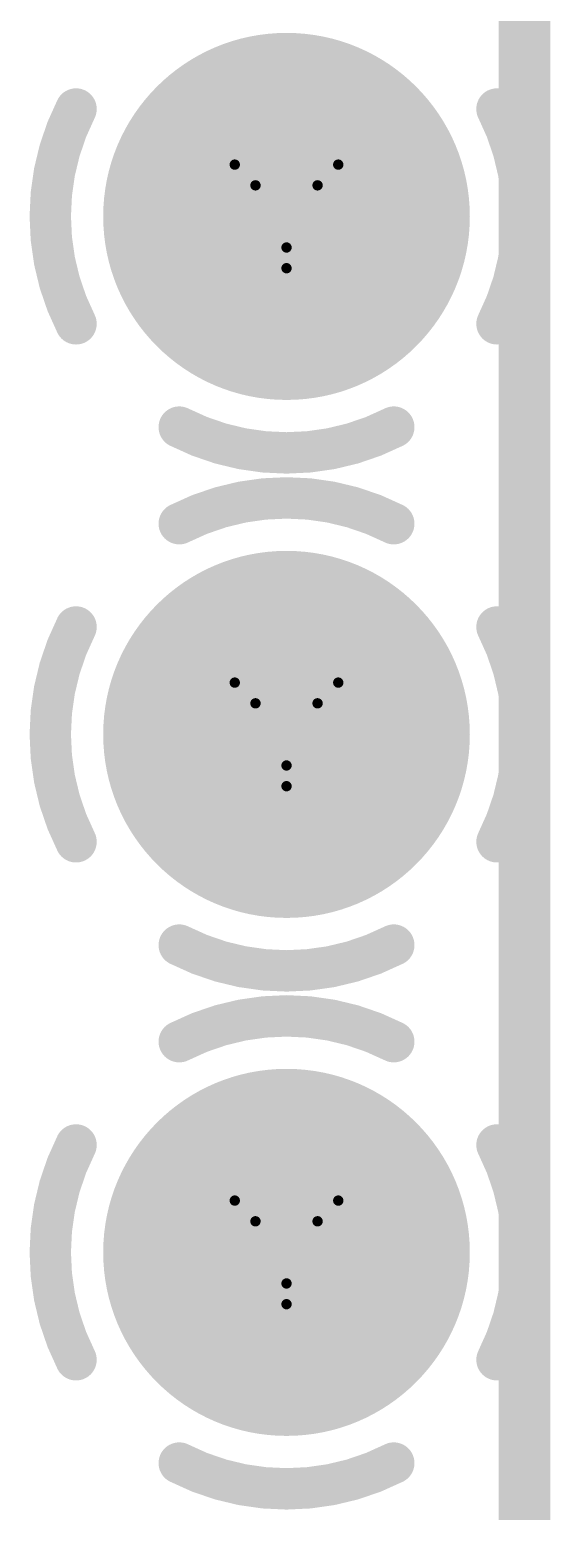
# Model space of a CAD drawing. Header units: inches. Extents: x -1.3 to 11.9, y -6.8 to 4.2.
# Drawn here: x 2.7053 to 2.806, y 2.41 to 2.6961 of the extents above; entities that cross this region are included whole.
import ezdxf

# ---------------------------------------------------------------- set-up
doc = ezdxf.new("R2010")
doc.units = ezdxf.units.IN
doc.header["$MEASUREMENT"] = 0
for name, color, linetype in [('02_GND1', 76, 'Continuous'), ('03_SIG1', 76, 'Continuous'), ('04_GND2', 16, 'Continuous'), ('05_SIG2', 156, 'Continuous'), ('06_GND3', 216, 'Continuous'), ('07_SIG3', 216, 'Continuous'), ('08_GND4', 136, 'Continuous'), ('09_PWR1', 136, 'Continuous'), ('10_PWR2', 136, 'Continuous'), ('11_GND5', 136, 'Continuous'), ('12_SIG4', 7, 'Continuous'), ('13_GND6', 136, 'Continuous'), ('14_SIG5', 136, 'Continuous'), ('15_GND7', 136, 'Continuous'), ('BOTTOM', 5, 'Continuous'), ('Bottom Solder', 6, 'Continuous'), ('FAB_DWG_INFO', 1, 'Continuous'), ('Multi-Layer', 9, 'Continuous'), ('Pad Holes', 156, 'Continuous'), ('TOP', 1, 'Continuous'), ('Top Overlay', 2, 'Continuous'), ('Top Solder', 216, 'Continuous')]:
    doc.layers.add(name, color=color, linetype=linetype)

# ---------------------------------------------------------------- blocks, each defined once
blk = doc.blocks.new('HEADER_10_2_28')
at = {"layer": '03_SIG1'}
h = blk.add_hatch(color=76, dxfattribs=at)
edge = h.paths.add_edge_path()
edge.add_arc((0.2, 0.1), 0.03346, 0, 360)
h = blk.add_hatch(color=76, dxfattribs=at)
edge = h.paths.add_edge_path()
edge.add_arc((0.3, 0.1), 0.03346, 0, 360)
h = blk.add_hatch(color=76, dxfattribs=at)
edge = h.paths.add_edge_path()
edge.add_arc((0.4, 0.1), 0.03346, 0, 360)
at = {"layer": '05_SIG2'}
h = blk.add_hatch(color=156, dxfattribs=at)
edge = h.paths.add_edge_path()
edge.add_arc((0.2, 0.1), 0.03346, 0, 360)
h = blk.add_hatch(color=156, dxfattribs=at)
edge = h.paths.add_edge_path()
edge.add_arc((0.3, 0.1), 0.03346, 0, 360)
h = blk.add_hatch(color=156, dxfattribs=at)
edge = h.paths.add_edge_path()
edge.add_arc((0.4, 0.1), 0.03346, 0, 360)
at = {"layer": '07_SIG3'}
h = blk.add_hatch(color=216, dxfattribs=at)
edge = h.paths.add_edge_path()
edge.add_arc((0.2, 0.1), 0.03346, 0, 360)
h = blk.add_hatch(color=216, dxfattribs=at)
edge = h.paths.add_edge_path()
edge.add_arc((0.3, 0.1), 0.03346, 0, 360)
h = blk.add_hatch(color=216, dxfattribs=at)
edge = h.paths.add_edge_path()
edge.add_arc((0.4, 0.1), 0.03346, 0, 360)
at = {"layer": '09_PWR1'}
h = blk.add_hatch(color=136, dxfattribs=at)
edge = h.paths.add_edge_path()
edge.add_arc((0.2, 0.1), 0.03365, 0, 360)
h = blk.add_hatch(color=136, dxfattribs=at)
edge = h.paths.add_edge_path()
edge.add_arc((0.3, 0.1), 0.03365, 0, 360)
h = blk.add_hatch(color=136, dxfattribs=at)
edge = h.paths.add_edge_path()
edge.add_arc((0.4, 0.1), 0.03365, 0, 360)
at = {"layer": '10_PWR2'}
h = blk.add_hatch(color=136, dxfattribs=at)
edge = h.paths.add_edge_path()
edge.add_arc((0.2, 0.1), 0.03365, 0, 360)
h = blk.add_hatch(color=136, dxfattribs=at)
edge = h.paths.add_edge_path()
edge.add_arc((0.3, 0.1), 0.03365, 0, 360)
h = blk.add_hatch(color=136, dxfattribs=at)
edge = h.paths.add_edge_path()
edge.add_arc((0.4, 0.1), 0.03365, 0, 360)
at = {"layer": '12_SIG4'}
h = blk.add_hatch(color=7, dxfattribs=at)
edge = h.paths.add_edge_path()
edge.add_arc((0.2, 0.1), 0.03346, 0, 360)
h = blk.add_hatch(color=7, dxfattribs=at)
edge = h.paths.add_edge_path()
edge.add_arc((0.3, 0.1), 0.03346, 0, 360)
h = blk.add_hatch(color=7, dxfattribs=at)
edge = h.paths.add_edge_path()
edge.add_arc((0.4, 0.1), 0.03346, 0, 360)
at = {"layer": '14_SIG5'}
h = blk.add_hatch(color=136, dxfattribs=at)
edge = h.paths.add_edge_path()
edge.add_arc((0.2, 0.1), 0.03346, 0, 360)
h = blk.add_hatch(color=136, dxfattribs=at)
edge = h.paths.add_edge_path()
edge.add_arc((0.3, 0.1), 0.03346, 0, 360)
h = blk.add_hatch(color=136, dxfattribs=at)
edge = h.paths.add_edge_path()
edge.add_arc((0.4, 0.1), 0.03346, 0, 360)
at = {"layer": 'BOTTOM'}
h = blk.add_hatch(color=5, dxfattribs=at)
edge = h.paths.add_edge_path()
edge.add_arc((0.2, 0.1), 0.03346, 0, 360)
h = blk.add_hatch(color=5, dxfattribs=at)
edge = h.paths.add_edge_path()
edge.add_arc((0.3, 0.1), 0.03346, 0, 360)
h = blk.add_hatch(color=5, dxfattribs=at)
edge = h.paths.add_edge_path()
edge.add_arc((0.4, 0.1), 0.03346, 0, 360)
at = {"layer": 'Bottom Solder'}
h = blk.add_hatch(color=6, dxfattribs=at)
edge = h.paths.add_edge_path()
edge.add_arc((0.2, 0.1), 0.03543, 0, 360)
h = blk.add_hatch(color=6, dxfattribs=at)
edge = h.paths.add_edge_path()
edge.add_arc((0.3, 0.1), 0.03543, 0, 360)
h = blk.add_hatch(color=6, dxfattribs=at)
edge = h.paths.add_edge_path()
edge.add_arc((0.4, 0.1), 0.03543, 0, 360)
at = {"layer": 'Multi-Layer'}
h = blk.add_hatch(color=9, dxfattribs=at)
edge = h.paths.add_edge_path()
edge.add_arc((0.2, 0.1), 0.03346, 0, 360)
h = blk.add_hatch(color=9, dxfattribs=at)
edge = h.paths.add_edge_path()
edge.add_arc((0.3, 0.1), 0.03346, 0, 360)
h = blk.add_hatch(color=9, dxfattribs=at)
edge = h.paths.add_edge_path()
edge.add_arc((0.4, 0.1), 0.03346, 0, 360)
at = {"layer": 'Pad Holes'}
h = blk.add_hatch(color=7, dxfattribs=at)
edge = h.paths.add_edge_path()
edge.add_arc((0.2, 0.1), 0.02165, 0, 360)
h = blk.add_hatch(color=7, dxfattribs=at)
edge = h.paths.add_edge_path()
edge.add_arc((0.3, 0.1), 0.02165, 0, 360)
h = blk.add_hatch(color=7, dxfattribs=at)
edge = h.paths.add_edge_path()
edge.add_arc((0.4, 0.1), 0.02165, 0, 360)
at = {"layer": 'TOP'}
h = blk.add_hatch(color=1, dxfattribs=at)
edge = h.paths.add_edge_path()
edge.add_arc((0.2, 0.1), 0.03346, 0, 360)
h = blk.add_hatch(color=1, dxfattribs=at)
edge = h.paths.add_edge_path()
edge.add_arc((0.3, 0.1), 0.03346, 0, 360)
h = blk.add_hatch(color=1, dxfattribs=at)
edge = h.paths.add_edge_path()
edge.add_arc((0.4, 0.1), 0.03346, 0, 360)
at = {"layer": 'Top Solder'}
h = blk.add_hatch(color=216, dxfattribs=at)
edge = h.paths.add_edge_path()
edge.add_arc((0.2, 0.1), 0.03543, 0, 360)
h = blk.add_hatch(color=216, dxfattribs=at)
edge = h.paths.add_edge_path()
edge.add_arc((0.3, 0.1), 0.03543, 0, 360)
h = blk.add_hatch(color=216, dxfattribs=at)
edge = h.paths.add_edge_path()
edge.add_arc((0.4, 0.1), 0.03543, 0, 360)
at = {"layer": '02_GND1'}
for points in [[(0.17927, 0.14068, 0.008, 0.008, -0.240079), (0.22073, 0.14068, 0.008, 0.008, 0)], [(0.27927, 0.14068, 0.008, 0.008, -0.240079), (0.32073, 0.14068, 0.008, 0.008, 0)], [(0.37927, 0.14068, 0.008, 0.008, -0.240079), (0.42073, 0.14068, 0.008, 0.008, 0)], [(0.24068, 0.12073, 0.008, 0.008, -0.240079), (0.24068, 0.07927, 0.008, 0.008, 0)], [(0.25932, 0.07927, 0.008, 0.008, -0.240079), (0.25932, 0.12073, 0.008, 0.008, 0)], [(0.34068, 0.12073, 0.008, 0.008, -0.240079), (0.34068, 0.07927, 0.008, 0.008, 0)], [(0.35932, 0.07927, 0.008, 0.008, -0.240079), (0.35932, 0.12073, 0.008, 0.008, 0)], [(0.44068, 0.12073, 0.008, 0.008, -0.240079), (0.44068, 0.07927, 0.008, 0.008, 0)], [(0.22073, 0.05932, 0.008, 0.008, -0.240079), (0.17927, 0.05932, 0.008, 0.008, 0)], [(0.32073, 0.05932, 0.008, 0.008, -0.240079), (0.27927, 0.05932, 0.008, 0.008, 0)], [(0.42073, 0.05932, 0.008, 0.008, -0.240079), (0.37927, 0.05932, 0.008, 0.008, 0)]]:
    blk.add_lwpolyline(points, format="xyseb", dxfattribs=at)
for points in [[(0.17727, 0.14068, 0.004, 0.004, 1), (0.18127, 0.14068, 0.004, 0.004, 1)], [(0.21873, 0.14068, 0.004, 0.004, 1), (0.22273, 0.14068, 0.004, 0.004, 1)], [(0.27727, 0.14068, 0.004, 0.004, 1), (0.28127, 0.14068, 0.004, 0.004, 1)], [(0.31873, 0.14068, 0.004, 0.004, 1), (0.32273, 0.14068, 0.004, 0.004, 1)], [(0.37727, 0.14068, 0.004, 0.004, 1), (0.38127, 0.14068, 0.004, 0.004, 1)], [(0.41873, 0.14068, 0.004, 0.004, 1), (0.42273, 0.14068, 0.004, 0.004, 1)], [(0.23868, 0.12073, 0.004, 0.004, 1), (0.24268, 0.12073, 0.004, 0.004, 1)], [(0.25732, 0.12073, 0.004, 0.004, 1), (0.26132, 0.12073, 0.004, 0.004, 1)], [(0.33868, 0.12073, 0.004, 0.004, 1), (0.34268, 0.12073, 0.004, 0.004, 1)], [(0.35732, 0.12073, 0.004, 0.004, 1), (0.36132, 0.12073, 0.004, 0.004, 1)], [(0.43868, 0.12073, 0.004, 0.004, 1), (0.44268, 0.12073, 0.004, 0.004, 1)], [(0.23868, 0.07927, 0.004, 0.004, 1), (0.24268, 0.07927, 0.004, 0.004, 1)], [(0.25732, 0.07927, 0.004, 0.004, 1), (0.26132, 0.07927, 0.004, 0.004, 1)], [(0.33868, 0.07927, 0.004, 0.004, 1), (0.34268, 0.07927, 0.004, 0.004, 1)], [(0.35732, 0.07927, 0.004, 0.004, 1), (0.36132, 0.07927, 0.004, 0.004, 1)], [(0.43868, 0.07927, 0.004, 0.004, 1), (0.44268, 0.07927, 0.004, 0.004, 1)], [(0.17727, 0.05932, 0.004, 0.004, 1), (0.18127, 0.05932, 0.004, 0.004, 1)], [(0.21873, 0.05932, 0.004, 0.004, 1), (0.22273, 0.05932, 0.004, 0.004, 1)], [(0.27727, 0.05932, 0.004, 0.004, 1), (0.28127, 0.05932, 0.004, 0.004, 1)], [(0.31873, 0.05932, 0.004, 0.004, 1), (0.32273, 0.05932, 0.004, 0.004, 1)], [(0.37727, 0.05932, 0.004, 0.004, 1), (0.38127, 0.05932, 0.004, 0.004, 1)], [(0.41873, 0.05932, 0.004, 0.004, 1), (0.42273, 0.05932, 0.004, 0.004, 1)]]:
    blk.add_lwpolyline(points, format="xyseb", close=True, dxfattribs=at)
at = {"layer": '04_GND2'}
for points in [[(0.17927, 0.14068, 0.008, 0.008, -0.240079), (0.22073, 0.14068, 0.008, 0.008, 0)], [(0.27927, 0.14068, 0.008, 0.008, -0.240079), (0.32073, 0.14068, 0.008, 0.008, 0)], [(0.37927, 0.14068, 0.008, 0.008, -0.240079), (0.42073, 0.14068, 0.008, 0.008, 0)], [(0.24068, 0.12073, 0.008, 0.008, -0.240079), (0.24068, 0.07927, 0.008, 0.008, 0)], [(0.25932, 0.07927, 0.008, 0.008, -0.240079), (0.25932, 0.12073, 0.008, 0.008, 0)], [(0.34068, 0.12073, 0.008, 0.008, -0.240079), (0.34068, 0.07927, 0.008, 0.008, 0)], [(0.35932, 0.07927, 0.008, 0.008, -0.240079), (0.35932, 0.12073, 0.008, 0.008, 0)], [(0.44068, 0.12073, 0.008, 0.008, -0.240079), (0.44068, 0.07927, 0.008, 0.008, 0)], [(0.22073, 0.05932, 0.008, 0.008, -0.240079), (0.17927, 0.05932, 0.008, 0.008, 0)], [(0.32073, 0.05932, 0.008, 0.008, -0.240079), (0.27927, 0.05932, 0.008, 0.008, 0)], [(0.42073, 0.05932, 0.008, 0.008, -0.240079), (0.37927, 0.05932, 0.008, 0.008, 0)]]:
    blk.add_lwpolyline(points, format="xyseb", dxfattribs=at)
for points in [[(0.17727, 0.14068, 0.004, 0.004, 1), (0.18127, 0.14068, 0.004, 0.004, 1)], [(0.21873, 0.14068, 0.004, 0.004, 1), (0.22273, 0.14068, 0.004, 0.004, 1)], [(0.27727, 0.14068, 0.004, 0.004, 1), (0.28127, 0.14068, 0.004, 0.004, 1)], [(0.31873, 0.14068, 0.004, 0.004, 1), (0.32273, 0.14068, 0.004, 0.004, 1)], [(0.37727, 0.14068, 0.004, 0.004, 1), (0.38127, 0.14068, 0.004, 0.004, 1)], [(0.41873, 0.14068, 0.004, 0.004, 1), (0.42273, 0.14068, 0.004, 0.004, 1)], [(0.23868, 0.12073, 0.004, 0.004, 1), (0.24268, 0.12073, 0.004, 0.004, 1)], [(0.25732, 0.12073, 0.004, 0.004, 1), (0.26132, 0.12073, 0.004, 0.004, 1)], [(0.33868, 0.12073, 0.004, 0.004, 1), (0.34268, 0.12073, 0.004, 0.004, 1)], [(0.35732, 0.12073, 0.004, 0.004, 1), (0.36132, 0.12073, 0.004, 0.004, 1)], [(0.43868, 0.12073, 0.004, 0.004, 1), (0.44268, 0.12073, 0.004, 0.004, 1)], [(0.23868, 0.07927, 0.004, 0.004, 1), (0.24268, 0.07927, 0.004, 0.004, 1)], [(0.25732, 0.07927, 0.004, 0.004, 1), (0.26132, 0.07927, 0.004, 0.004, 1)], [(0.33868, 0.07927, 0.004, 0.004, 1), (0.34268, 0.07927, 0.004, 0.004, 1)], [(0.35732, 0.07927, 0.004, 0.004, 1), (0.36132, 0.07927, 0.004, 0.004, 1)], [(0.43868, 0.07927, 0.004, 0.004, 1), (0.44268, 0.07927, 0.004, 0.004, 1)], [(0.17727, 0.05932, 0.004, 0.004, 1), (0.18127, 0.05932, 0.004, 0.004, 1)], [(0.21873, 0.05932, 0.004, 0.004, 1), (0.22273, 0.05932, 0.004, 0.004, 1)], [(0.27727, 0.05932, 0.004, 0.004, 1), (0.28127, 0.05932, 0.004, 0.004, 1)], [(0.31873, 0.05932, 0.004, 0.004, 1), (0.32273, 0.05932, 0.004, 0.004, 1)], [(0.37727, 0.05932, 0.004, 0.004, 1), (0.38127, 0.05932, 0.004, 0.004, 1)], [(0.41873, 0.05932, 0.004, 0.004, 1), (0.42273, 0.05932, 0.004, 0.004, 1)]]:
    blk.add_lwpolyline(points, format="xyseb", close=True, dxfattribs=at)
at = {"layer": '06_GND3'}
for points in [[(0.17927, 0.14068, 0.008, 0.008, -0.240079), (0.22073, 0.14068, 0.008, 0.008, 0)], [(0.27927, 0.14068, 0.008, 0.008, -0.240079), (0.32073, 0.14068, 0.008, 0.008, 0)], [(0.37927, 0.14068, 0.008, 0.008, -0.240079), (0.42073, 0.14068, 0.008, 0.008, 0)], [(0.24068, 0.12073, 0.008, 0.008, -0.240079), (0.24068, 0.07927, 0.008, 0.008, 0)], [(0.25932, 0.07927, 0.008, 0.008, -0.240079), (0.25932, 0.12073, 0.008, 0.008, 0)], [(0.34068, 0.12073, 0.008, 0.008, -0.240079), (0.34068, 0.07927, 0.008, 0.008, 0)], [(0.35932, 0.07927, 0.008, 0.008, -0.240079), (0.35932, 0.12073, 0.008, 0.008, 0)], [(0.44068, 0.12073, 0.008, 0.008, -0.240079), (0.44068, 0.07927, 0.008, 0.008, 0)], [(0.22073, 0.05932, 0.008, 0.008, -0.240079), (0.17927, 0.05932, 0.008, 0.008, 0)], [(0.32073, 0.05932, 0.008, 0.008, -0.240079), (0.27927, 0.05932, 0.008, 0.008, 0)], [(0.42073, 0.05932, 0.008, 0.008, -0.240079), (0.37927, 0.05932, 0.008, 0.008, 0)]]:
    blk.add_lwpolyline(points, format="xyseb", dxfattribs=at)
for points in [[(0.17727, 0.14068, 0.004, 0.004, 1), (0.18127, 0.14068, 0.004, 0.004, 1)], [(0.21873, 0.14068, 0.004, 0.004, 1), (0.22273, 0.14068, 0.004, 0.004, 1)], [(0.27727, 0.14068, 0.004, 0.004, 1), (0.28127, 0.14068, 0.004, 0.004, 1)], [(0.31873, 0.14068, 0.004, 0.004, 1), (0.32273, 0.14068, 0.004, 0.004, 1)], [(0.37727, 0.14068, 0.004, 0.004, 1), (0.38127, 0.14068, 0.004, 0.004, 1)], [(0.41873, 0.14068, 0.004, 0.004, 1), (0.42273, 0.14068, 0.004, 0.004, 1)], [(0.23868, 0.12073, 0.004, 0.004, 1), (0.24268, 0.12073, 0.004, 0.004, 1)], [(0.25732, 0.12073, 0.004, 0.004, 1), (0.26132, 0.12073, 0.004, 0.004, 1)], [(0.33868, 0.12073, 0.004, 0.004, 1), (0.34268, 0.12073, 0.004, 0.004, 1)], [(0.35732, 0.12073, 0.004, 0.004, 1), (0.36132, 0.12073, 0.004, 0.004, 1)], [(0.43868, 0.12073, 0.004, 0.004, 1), (0.44268, 0.12073, 0.004, 0.004, 1)], [(0.23868, 0.07927, 0.004, 0.004, 1), (0.24268, 0.07927, 0.004, 0.004, 1)], [(0.25732, 0.07927, 0.004, 0.004, 1), (0.26132, 0.07927, 0.004, 0.004, 1)], [(0.33868, 0.07927, 0.004, 0.004, 1), (0.34268, 0.07927, 0.004, 0.004, 1)], [(0.35732, 0.07927, 0.004, 0.004, 1), (0.36132, 0.07927, 0.004, 0.004, 1)], [(0.43868, 0.07927, 0.004, 0.004, 1), (0.44268, 0.07927, 0.004, 0.004, 1)], [(0.17727, 0.05932, 0.004, 0.004, 1), (0.18127, 0.05932, 0.004, 0.004, 1)], [(0.21873, 0.05932, 0.004, 0.004, 1), (0.22273, 0.05932, 0.004, 0.004, 1)], [(0.27727, 0.05932, 0.004, 0.004, 1), (0.28127, 0.05932, 0.004, 0.004, 1)], [(0.31873, 0.05932, 0.004, 0.004, 1), (0.32273, 0.05932, 0.004, 0.004, 1)], [(0.37727, 0.05932, 0.004, 0.004, 1), (0.38127, 0.05932, 0.004, 0.004, 1)], [(0.41873, 0.05932, 0.004, 0.004, 1), (0.42273, 0.05932, 0.004, 0.004, 1)]]:
    blk.add_lwpolyline(points, format="xyseb", close=True, dxfattribs=at)
at = {"layer": '08_GND4'}
for points in [[(0.17927, 0.14068, 0.008, 0.008, -0.240079), (0.22073, 0.14068, 0.008, 0.008, 0)], [(0.27927, 0.14068, 0.008, 0.008, -0.240079), (0.32073, 0.14068, 0.008, 0.008, 0)], [(0.37927, 0.14068, 0.008, 0.008, -0.240079), (0.42073, 0.14068, 0.008, 0.008, 0)], [(0.24068, 0.12073, 0.008, 0.008, -0.240079), (0.24068, 0.07927, 0.008, 0.008, 0)], [(0.25932, 0.07927, 0.008, 0.008, -0.240079), (0.25932, 0.12073, 0.008, 0.008, 0)], [(0.34068, 0.12073, 0.008, 0.008, -0.240079), (0.34068, 0.07927, 0.008, 0.008, 0)], [(0.35932, 0.07927, 0.008, 0.008, -0.240079), (0.35932, 0.12073, 0.008, 0.008, 0)], [(0.44068, 0.12073, 0.008, 0.008, -0.240079), (0.44068, 0.07927, 0.008, 0.008, 0)], [(0.22073, 0.05932, 0.008, 0.008, -0.240079), (0.17927, 0.05932, 0.008, 0.008, 0)], [(0.32073, 0.05932, 0.008, 0.008, -0.240079), (0.27927, 0.05932, 0.008, 0.008, 0)], [(0.42073, 0.05932, 0.008, 0.008, -0.240079), (0.37927, 0.05932, 0.008, 0.008, 0)]]:
    blk.add_lwpolyline(points, format="xyseb", dxfattribs=at)
for points in [[(0.17727, 0.14068, 0.004, 0.004, 1), (0.18127, 0.14068, 0.004, 0.004, 1)], [(0.21873, 0.14068, 0.004, 0.004, 1), (0.22273, 0.14068, 0.004, 0.004, 1)], [(0.27727, 0.14068, 0.004, 0.004, 1), (0.28127, 0.14068, 0.004, 0.004, 1)], [(0.31873, 0.14068, 0.004, 0.004, 1), (0.32273, 0.14068, 0.004, 0.004, 1)], [(0.37727, 0.14068, 0.004, 0.004, 1), (0.38127, 0.14068, 0.004, 0.004, 1)], [(0.41873, 0.14068, 0.004, 0.004, 1), (0.42273, 0.14068, 0.004, 0.004, 1)], [(0.23868, 0.12073, 0.004, 0.004, 1), (0.24268, 0.12073, 0.004, 0.004, 1)], [(0.25732, 0.12073, 0.004, 0.004, 1), (0.26132, 0.12073, 0.004, 0.004, 1)], [(0.33868, 0.12073, 0.004, 0.004, 1), (0.34268, 0.12073, 0.004, 0.004, 1)], [(0.35732, 0.12073, 0.004, 0.004, 1), (0.36132, 0.12073, 0.004, 0.004, 1)], [(0.43868, 0.12073, 0.004, 0.004, 1), (0.44268, 0.12073, 0.004, 0.004, 1)], [(0.23868, 0.07927, 0.004, 0.004, 1), (0.24268, 0.07927, 0.004, 0.004, 1)], [(0.25732, 0.07927, 0.004, 0.004, 1), (0.26132, 0.07927, 0.004, 0.004, 1)], [(0.33868, 0.07927, 0.004, 0.004, 1), (0.34268, 0.07927, 0.004, 0.004, 1)], [(0.35732, 0.07927, 0.004, 0.004, 1), (0.36132, 0.07927, 0.004, 0.004, 1)], [(0.43868, 0.07927, 0.004, 0.004, 1), (0.44268, 0.07927, 0.004, 0.004, 1)], [(0.17727, 0.05932, 0.004, 0.004, 1), (0.18127, 0.05932, 0.004, 0.004, 1)], [(0.21873, 0.05932, 0.004, 0.004, 1), (0.22273, 0.05932, 0.004, 0.004, 1)], [(0.27727, 0.05932, 0.004, 0.004, 1), (0.28127, 0.05932, 0.004, 0.004, 1)], [(0.31873, 0.05932, 0.004, 0.004, 1), (0.32273, 0.05932, 0.004, 0.004, 1)], [(0.37727, 0.05932, 0.004, 0.004, 1), (0.38127, 0.05932, 0.004, 0.004, 1)], [(0.41873, 0.05932, 0.004, 0.004, 1), (0.42273, 0.05932, 0.004, 0.004, 1)]]:
    blk.add_lwpolyline(points, format="xyseb", close=True, dxfattribs=at)
at = {"layer": '11_GND5'}
for points in [[(0.17927, 0.14068, 0.008, 0.008, -0.240079), (0.22073, 0.14068, 0.008, 0.008, 0)], [(0.27927, 0.14068, 0.008, 0.008, -0.240079), (0.32073, 0.14068, 0.008, 0.008, 0)], [(0.37927, 0.14068, 0.008, 0.008, -0.240079), (0.42073, 0.14068, 0.008, 0.008, 0)], [(0.24068, 0.12073, 0.008, 0.008, -0.240079), (0.24068, 0.07927, 0.008, 0.008, 0)], [(0.25932, 0.07927, 0.008, 0.008, -0.240079), (0.25932, 0.12073, 0.008, 0.008, 0)], [(0.34068, 0.12073, 0.008, 0.008, -0.240079), (0.34068, 0.07927, 0.008, 0.008, 0)], [(0.35932, 0.07927, 0.008, 0.008, -0.240079), (0.35932, 0.12073, 0.008, 0.008, 0)], [(0.44068, 0.12073, 0.008, 0.008, -0.240079), (0.44068, 0.07927, 0.008, 0.008, 0)], [(0.22073, 0.05932, 0.008, 0.008, -0.240079), (0.17927, 0.05932, 0.008, 0.008, 0)], [(0.32073, 0.05932, 0.008, 0.008, -0.240079), (0.27927, 0.05932, 0.008, 0.008, 0)], [(0.42073, 0.05932, 0.008, 0.008, -0.240079), (0.37927, 0.05932, 0.008, 0.008, 0)]]:
    blk.add_lwpolyline(points, format="xyseb", dxfattribs=at)
for points in [[(0.17727, 0.14068, 0.004, 0.004, 1), (0.18127, 0.14068, 0.004, 0.004, 1)], [(0.21873, 0.14068, 0.004, 0.004, 1), (0.22273, 0.14068, 0.004, 0.004, 1)], [(0.27727, 0.14068, 0.004, 0.004, 1), (0.28127, 0.14068, 0.004, 0.004, 1)], [(0.31873, 0.14068, 0.004, 0.004, 1), (0.32273, 0.14068, 0.004, 0.004, 1)], [(0.37727, 0.14068, 0.004, 0.004, 1), (0.38127, 0.14068, 0.004, 0.004, 1)], [(0.41873, 0.14068, 0.004, 0.004, 1), (0.42273, 0.14068, 0.004, 0.004, 1)], [(0.23868, 0.12073, 0.004, 0.004, 1), (0.24268, 0.12073, 0.004, 0.004, 1)], [(0.25732, 0.12073, 0.004, 0.004, 1), (0.26132, 0.12073, 0.004, 0.004, 1)], [(0.33868, 0.12073, 0.004, 0.004, 1), (0.34268, 0.12073, 0.004, 0.004, 1)], [(0.35732, 0.12073, 0.004, 0.004, 1), (0.36132, 0.12073, 0.004, 0.004, 1)], [(0.43868, 0.12073, 0.004, 0.004, 1), (0.44268, 0.12073, 0.004, 0.004, 1)], [(0.23868, 0.07927, 0.004, 0.004, 1), (0.24268, 0.07927, 0.004, 0.004, 1)], [(0.25732, 0.07927, 0.004, 0.004, 1), (0.26132, 0.07927, 0.004, 0.004, 1)], [(0.33868, 0.07927, 0.004, 0.004, 1), (0.34268, 0.07927, 0.004, 0.004, 1)], [(0.35732, 0.07927, 0.004, 0.004, 1), (0.36132, 0.07927, 0.004, 0.004, 1)], [(0.43868, 0.07927, 0.004, 0.004, 1), (0.44268, 0.07927, 0.004, 0.004, 1)], [(0.17727, 0.05932, 0.004, 0.004, 1), (0.18127, 0.05932, 0.004, 0.004, 1)], [(0.21873, 0.05932, 0.004, 0.004, 1), (0.22273, 0.05932, 0.004, 0.004, 1)], [(0.27727, 0.05932, 0.004, 0.004, 1), (0.28127, 0.05932, 0.004, 0.004, 1)], [(0.31873, 0.05932, 0.004, 0.004, 1), (0.32273, 0.05932, 0.004, 0.004, 1)], [(0.37727, 0.05932, 0.004, 0.004, 1), (0.38127, 0.05932, 0.004, 0.004, 1)], [(0.41873, 0.05932, 0.004, 0.004, 1), (0.42273, 0.05932, 0.004, 0.004, 1)]]:
    blk.add_lwpolyline(points, format="xyseb", close=True, dxfattribs=at)
at = {"layer": '13_GND6'}
for points in [[(0.17927, 0.14068, 0.008, 0.008, -0.240079), (0.22073, 0.14068, 0.008, 0.008, 0)], [(0.27927, 0.14068, 0.008, 0.008, -0.240079), (0.32073, 0.14068, 0.008, 0.008, 0)], [(0.37927, 0.14068, 0.008, 0.008, -0.240079), (0.42073, 0.14068, 0.008, 0.008, 0)], [(0.24068, 0.12073, 0.008, 0.008, -0.240079), (0.24068, 0.07927, 0.008, 0.008, 0)], [(0.25932, 0.07927, 0.008, 0.008, -0.240079), (0.25932, 0.12073, 0.008, 0.008, 0)], [(0.34068, 0.12073, 0.008, 0.008, -0.240079), (0.34068, 0.07927, 0.008, 0.008, 0)], [(0.35932, 0.07927, 0.008, 0.008, -0.240079), (0.35932, 0.12073, 0.008, 0.008, 0)], [(0.44068, 0.12073, 0.008, 0.008, -0.240079), (0.44068, 0.07927, 0.008, 0.008, 0)], [(0.22073, 0.05932, 0.008, 0.008, -0.240079), (0.17927, 0.05932, 0.008, 0.008, 0)], [(0.32073, 0.05932, 0.008, 0.008, -0.240079), (0.27927, 0.05932, 0.008, 0.008, 0)], [(0.42073, 0.05932, 0.008, 0.008, -0.240079), (0.37927, 0.05932, 0.008, 0.008, 0)]]:
    blk.add_lwpolyline(points, format="xyseb", dxfattribs=at)
for points in [[(0.17727, 0.14068, 0.004, 0.004, 1), (0.18127, 0.14068, 0.004, 0.004, 1)], [(0.21873, 0.14068, 0.004, 0.004, 1), (0.22273, 0.14068, 0.004, 0.004, 1)], [(0.27727, 0.14068, 0.004, 0.004, 1), (0.28127, 0.14068, 0.004, 0.004, 1)], [(0.31873, 0.14068, 0.004, 0.004, 1), (0.32273, 0.14068, 0.004, 0.004, 1)], [(0.37727, 0.14068, 0.004, 0.004, 1), (0.38127, 0.14068, 0.004, 0.004, 1)], [(0.41873, 0.14068, 0.004, 0.004, 1), (0.42273, 0.14068, 0.004, 0.004, 1)], [(0.23868, 0.12073, 0.004, 0.004, 1), (0.24268, 0.12073, 0.004, 0.004, 1)], [(0.25732, 0.12073, 0.004, 0.004, 1), (0.26132, 0.12073, 0.004, 0.004, 1)], [(0.33868, 0.12073, 0.004, 0.004, 1), (0.34268, 0.12073, 0.004, 0.004, 1)], [(0.35732, 0.12073, 0.004, 0.004, 1), (0.36132, 0.12073, 0.004, 0.004, 1)], [(0.43868, 0.12073, 0.004, 0.004, 1), (0.44268, 0.12073, 0.004, 0.004, 1)], [(0.23868, 0.07927, 0.004, 0.004, 1), (0.24268, 0.07927, 0.004, 0.004, 1)], [(0.25732, 0.07927, 0.004, 0.004, 1), (0.26132, 0.07927, 0.004, 0.004, 1)], [(0.33868, 0.07927, 0.004, 0.004, 1), (0.34268, 0.07927, 0.004, 0.004, 1)], [(0.35732, 0.07927, 0.004, 0.004, 1), (0.36132, 0.07927, 0.004, 0.004, 1)], [(0.43868, 0.07927, 0.004, 0.004, 1), (0.44268, 0.07927, 0.004, 0.004, 1)], [(0.17727, 0.05932, 0.004, 0.004, 1), (0.18127, 0.05932, 0.004, 0.004, 1)], [(0.21873, 0.05932, 0.004, 0.004, 1), (0.22273, 0.05932, 0.004, 0.004, 1)], [(0.27727, 0.05932, 0.004, 0.004, 1), (0.28127, 0.05932, 0.004, 0.004, 1)], [(0.31873, 0.05932, 0.004, 0.004, 1), (0.32273, 0.05932, 0.004, 0.004, 1)], [(0.37727, 0.05932, 0.004, 0.004, 1), (0.38127, 0.05932, 0.004, 0.004, 1)], [(0.41873, 0.05932, 0.004, 0.004, 1), (0.42273, 0.05932, 0.004, 0.004, 1)]]:
    blk.add_lwpolyline(points, format="xyseb", close=True, dxfattribs=at)
at = {"layer": '15_GND7'}
for points in [[(0.17927, 0.14068, 0.008, 0.008, -0.240079), (0.22073, 0.14068, 0.008, 0.008, 0)], [(0.27927, 0.14068, 0.008, 0.008, -0.240079), (0.32073, 0.14068, 0.008, 0.008, 0)], [(0.37927, 0.14068, 0.008, 0.008, -0.240079), (0.42073, 0.14068, 0.008, 0.008, 0)], [(0.24068, 0.12073, 0.008, 0.008, -0.240079), (0.24068, 0.07927, 0.008, 0.008, 0)], [(0.25932, 0.07927, 0.008, 0.008, -0.240079), (0.25932, 0.12073, 0.008, 0.008, 0)], [(0.34068, 0.12073, 0.008, 0.008, -0.240079), (0.34068, 0.07927, 0.008, 0.008, 0)], [(0.35932, 0.07927, 0.008, 0.008, -0.240079), (0.35932, 0.12073, 0.008, 0.008, 0)], [(0.44068, 0.12073, 0.008, 0.008, -0.240079), (0.44068, 0.07927, 0.008, 0.008, 0)], [(0.22073, 0.05932, 0.008, 0.008, -0.240079), (0.17927, 0.05932, 0.008, 0.008, 0)], [(0.32073, 0.05932, 0.008, 0.008, -0.240079), (0.27927, 0.05932, 0.008, 0.008, 0)], [(0.42073, 0.05932, 0.008, 0.008, -0.240079), (0.37927, 0.05932, 0.008, 0.008, 0)]]:
    blk.add_lwpolyline(points, format="xyseb", dxfattribs=at)
for points in [[(0.17727, 0.14068, 0.004, 0.004, 1), (0.18127, 0.14068, 0.004, 0.004, 1)], [(0.21873, 0.14068, 0.004, 0.004, 1), (0.22273, 0.14068, 0.004, 0.004, 1)], [(0.27727, 0.14068, 0.004, 0.004, 1), (0.28127, 0.14068, 0.004, 0.004, 1)], [(0.31873, 0.14068, 0.004, 0.004, 1), (0.32273, 0.14068, 0.004, 0.004, 1)], [(0.37727, 0.14068, 0.004, 0.004, 1), (0.38127, 0.14068, 0.004, 0.004, 1)], [(0.41873, 0.14068, 0.004, 0.004, 1), (0.42273, 0.14068, 0.004, 0.004, 1)], [(0.23868, 0.12073, 0.004, 0.004, 1), (0.24268, 0.12073, 0.004, 0.004, 1)], [(0.25732, 0.12073, 0.004, 0.004, 1), (0.26132, 0.12073, 0.004, 0.004, 1)], [(0.33868, 0.12073, 0.004, 0.004, 1), (0.34268, 0.12073, 0.004, 0.004, 1)], [(0.35732, 0.12073, 0.004, 0.004, 1), (0.36132, 0.12073, 0.004, 0.004, 1)], [(0.43868, 0.12073, 0.004, 0.004, 1), (0.44268, 0.12073, 0.004, 0.004, 1)], [(0.23868, 0.07927, 0.004, 0.004, 1), (0.24268, 0.07927, 0.004, 0.004, 1)], [(0.25732, 0.07927, 0.004, 0.004, 1), (0.26132, 0.07927, 0.004, 0.004, 1)], [(0.33868, 0.07927, 0.004, 0.004, 1), (0.34268, 0.07927, 0.004, 0.004, 1)], [(0.35732, 0.07927, 0.004, 0.004, 1), (0.36132, 0.07927, 0.004, 0.004, 1)], [(0.43868, 0.07927, 0.004, 0.004, 1), (0.44268, 0.07927, 0.004, 0.004, 1)], [(0.17727, 0.05932, 0.004, 0.004, 1), (0.18127, 0.05932, 0.004, 0.004, 1)], [(0.21873, 0.05932, 0.004, 0.004, 1), (0.22273, 0.05932, 0.004, 0.004, 1)], [(0.27727, 0.05932, 0.004, 0.004, 1), (0.28127, 0.05932, 0.004, 0.004, 1)], [(0.31873, 0.05932, 0.004, 0.004, 1), (0.32273, 0.05932, 0.004, 0.004, 1)], [(0.37727, 0.05932, 0.004, 0.004, 1), (0.38127, 0.05932, 0.004, 0.004, 1)], [(0.41873, 0.05932, 0.004, 0.004, 1), (0.42273, 0.05932, 0.004, 0.004, 1)]]:
    blk.add_lwpolyline(points, format="xyseb", close=True, dxfattribs=at)
at = {"layer": 'Top Overlay'}
blk.add_lwpolyline([(0.95, 0.146, 0.01, 0.01, 0), (-0.05, 0.146, 0.01, 0.01, 0)], format="xyseb", dxfattribs=at)

msp = doc.modelspace()

# ---------------------------------------------------------------- linework, layer by layer
at = {"layer": 'FAB_DWG_INFO'}
for points in [[(2.745, 2.67, 0.002, 0.002, 0), (2.765, 2.67, 0.002, 0.002, 0)], [(2.745, 2.67, 0.002, 0.002, 0), (2.755, 2.65, 0.002, 0.002, 0)], [(2.755, 2.65, 0.002, 0.002, 0), (2.765, 2.67, 0.002, 0.002, 0)], [(2.749, 2.666, 0.002, 0.002, 0), (2.761, 2.666, 0.002, 0.002, 0)], [(2.749, 2.666, 0.002, 0.002, 0), (2.755, 2.654, 0.002, 0.002, 0)], [(2.755, 2.654, 0.002, 0.002, 0), (2.761, 2.666, 0.002, 0.002, 0)], [(2.745, 2.57, 0.002, 0.002, 0), (2.765, 2.57, 0.002, 0.002, 0)], [(2.745, 2.57, 0.002, 0.002, 0), (2.755, 2.55, 0.002, 0.002, 0)], [(2.755, 2.55, 0.002, 0.002, 0), (2.765, 2.57, 0.002, 0.002, 0)], [(2.749, 2.566, 0.002, 0.002, 0), (2.761, 2.566, 0.002, 0.002, 0)], [(2.749, 2.566, 0.002, 0.002, 0), (2.755, 2.554, 0.002, 0.002, 0)], [(2.755, 2.554, 0.002, 0.002, 0), (2.761, 2.566, 0.002, 0.002, 0)], [(2.745, 2.47, 0.002, 0.002, 0), (2.765, 2.47, 0.002, 0.002, 0)], [(2.745, 2.47, 0.002, 0.002, 0), (2.755, 2.45, 0.002, 0.002, 0)], [(2.755, 2.45, 0.002, 0.002, 0), (2.765, 2.47, 0.002, 0.002, 0)], [(2.749, 2.466, 0.002, 0.002, 0), (2.761, 2.466, 0.002, 0.002, 0)], [(2.749, 2.466, 0.002, 0.002, 0), (2.755, 2.454, 0.002, 0.002, 0)], [(2.755, 2.454, 0.002, 0.002, 0), (2.761, 2.466, 0.002, 0.002, 0)]]:
    msp.add_lwpolyline(points, format="xyseb", dxfattribs=at)
for points in [[(2.7445, 2.67, 0.001, 0.001, 1), (2.7455, 2.67, 0.001, 0.001, 1)], [(2.7445, 2.67, 0.001, 0.001, 1), (2.7455, 2.67, 0.001, 0.001, 1)], [(2.7645, 2.67, 0.001, 0.001, 1), (2.7655, 2.67, 0.001, 0.001, 1)], [(2.7645, 2.67, 0.001, 0.001, 1), (2.7655, 2.67, 0.001, 0.001, 1)], [(2.7485, 2.666, 0.001, 0.001, 1), (2.7495, 2.666, 0.001, 0.001, 1)], [(2.7485, 2.666, 0.001, 0.001, 1), (2.7495, 2.666, 0.001, 0.001, 1)], [(2.7605, 2.666, 0.001, 0.001, 1), (2.7615, 2.666, 0.001, 0.001, 1)], [(2.7605, 2.666, 0.001, 0.001, 1), (2.7615, 2.666, 0.001, 0.001, 1)], [(2.7545, 2.654, 0.001, 0.001, 1), (2.7555, 2.654, 0.001, 0.001, 1)], [(2.7545, 2.654, 0.001, 0.001, 1), (2.7555, 2.654, 0.001, 0.001, 1)], [(2.7545, 2.65, 0.001, 0.001, 1), (2.7555, 2.65, 0.001, 0.001, 1)], [(2.7545, 2.65, 0.001, 0.001, 1), (2.7555, 2.65, 0.001, 0.001, 1)], [(2.7445, 2.57, 0.001, 0.001, 1), (2.7455, 2.57, 0.001, 0.001, 1)], [(2.7445, 2.57, 0.001, 0.001, 1), (2.7455, 2.57, 0.001, 0.001, 1)], [(2.7645, 2.57, 0.001, 0.001, 1), (2.7655, 2.57, 0.001, 0.001, 1)], [(2.7645, 2.57, 0.001, 0.001, 1), (2.7655, 2.57, 0.001, 0.001, 1)], [(2.7485, 2.566, 0.001, 0.001, 1), (2.7495, 2.566, 0.001, 0.001, 1)], [(2.7485, 2.566, 0.001, 0.001, 1), (2.7495, 2.566, 0.001, 0.001, 1)], [(2.7605, 2.566, 0.001, 0.001, 1), (2.7615, 2.566, 0.001, 0.001, 1)], [(2.7605, 2.566, 0.001, 0.001, 1), (2.7615, 2.566, 0.001, 0.001, 1)], [(2.7545, 2.554, 0.001, 0.001, 1), (2.7555, 2.554, 0.001, 0.001, 1)], [(2.7545, 2.554, 0.001, 0.001, 1), (2.7555, 2.554, 0.001, 0.001, 1)], [(2.7545, 2.55, 0.001, 0.001, 1), (2.7555, 2.55, 0.001, 0.001, 1)], [(2.7545, 2.55, 0.001, 0.001, 1), (2.7555, 2.55, 0.001, 0.001, 1)], [(2.7445, 2.47, 0.001, 0.001, 1), (2.7455, 2.47, 0.001, 0.001, 1)], [(2.7445, 2.47, 0.001, 0.001, 1), (2.7455, 2.47, 0.001, 0.001, 1)], [(2.7645, 2.47, 0.001, 0.001, 1), (2.7655, 2.47, 0.001, 0.001, 1)], [(2.7645, 2.47, 0.001, 0.001, 1), (2.7655, 2.47, 0.001, 0.001, 1)], [(2.7485, 2.466, 0.001, 0.001, 1), (2.7495, 2.466, 0.001, 0.001, 1)], [(2.7485, 2.466, 0.001, 0.001, 1), (2.7495, 2.466, 0.001, 0.001, 1)], [(2.7605, 2.466, 0.001, 0.001, 1), (2.7615, 2.466, 0.001, 0.001, 1)], [(2.7605, 2.466, 0.001, 0.001, 1), (2.7615, 2.466, 0.001, 0.001, 1)], [(2.7545, 2.454, 0.001, 0.001, 1), (2.7555, 2.454, 0.001, 0.001, 1)], [(2.7545, 2.454, 0.001, 0.001, 1), (2.7555, 2.454, 0.001, 0.001, 1)], [(2.7545, 2.45, 0.001, 0.001, 1), (2.7555, 2.45, 0.001, 0.001, 1)], [(2.7545, 2.45, 0.001, 0.001, 1), (2.7555, 2.45, 0.001, 0.001, 1)]]:
    msp.add_lwpolyline(points, format="xyseb", close=True, dxfattribs=at)

# ---------------------------------------------------------------- block references
at = {"rotation": 270}
msp.add_blockref('HEADER_10_2_28', (2.655, 2.86), dxfattribs=at)

doc.saveas('drawing.dxf')
